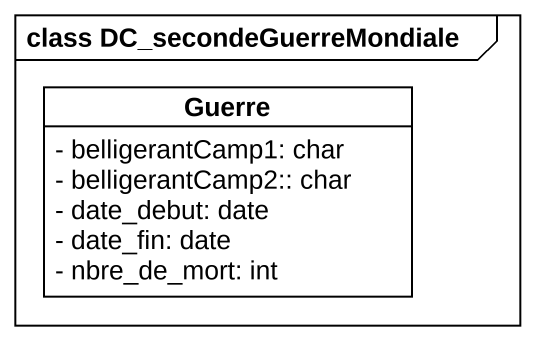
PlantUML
@startuml
mainframe class DC_secondeGuerreMondiale
hide circle
hide empty members
skinparam classAttributeIconSize 0
class Guerre {
  - belligerantCamp1: char
  - belligerantCamp2:: char
  - date_debut: date
  - date_fin: date
  - nbre_de_mort: int
}
@enduml
